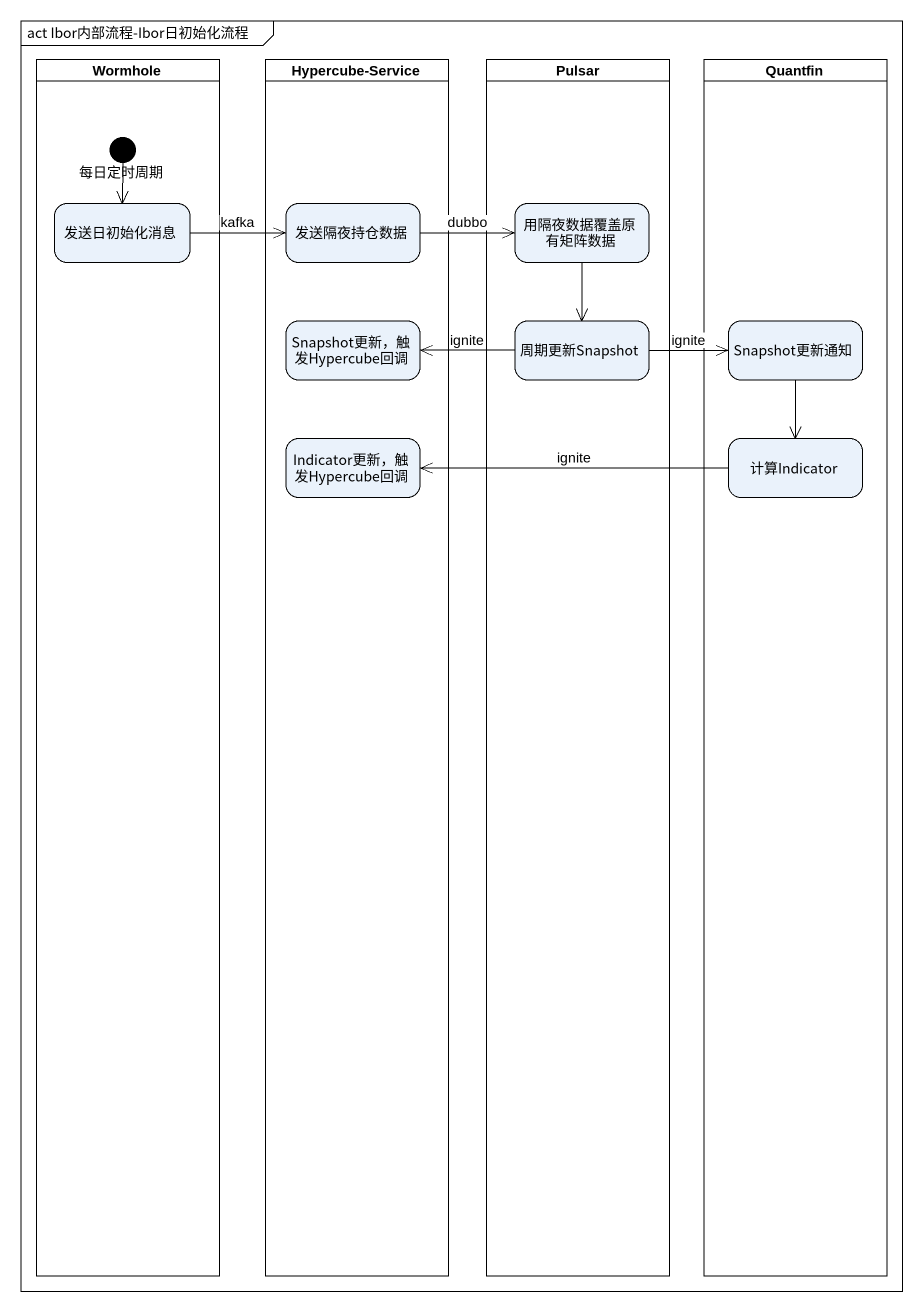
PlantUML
@startuml
mainframe act Ibor内部流程-Ibor日初始化流程
hide empty description
state Wormhole <<partition>> {
  state 每日定时周期 <<start>>
  state 发送日初始化消息
}
state "Hypercube-Service" as Hypercube_Service <<partition>> {
  state 发送隔夜持仓数据
  state "Snapshot更新，触发Hypercube回调" as Snapshot更新_触发Hypercube回调
  state "Indicator更新，触发Hypercube回调" as Indicator更新_触发Hypercube回调
}
state Pulsar <<partition>> {
  state 用隔夜数据覆盖原有矩阵数据
  state 周期更新Snapshot
}
state Quantfin <<partition>> {
  state Snapshot更新通知
  state 计算Indicator
}
每日定时周期 --> 发送日初始化消息
发送日初始化消息 -right-> 发送隔夜持仓数据 : kafka
发送隔夜持仓数据 -right-> 用隔夜数据覆盖原有矩阵数据 : dubbo
用隔夜数据覆盖原有矩阵数据 --> 周期更新Snapshot
周期更新Snapshot -left-> Snapshot更新_触发Hypercube回调 : ignite
周期更新Snapshot -right-> Snapshot更新通知 : ignite
Snapshot更新通知 --> 计算Indicator
计算Indicator -left-> Indicator更新_触发Hypercube回调 : ignite
@enduml
